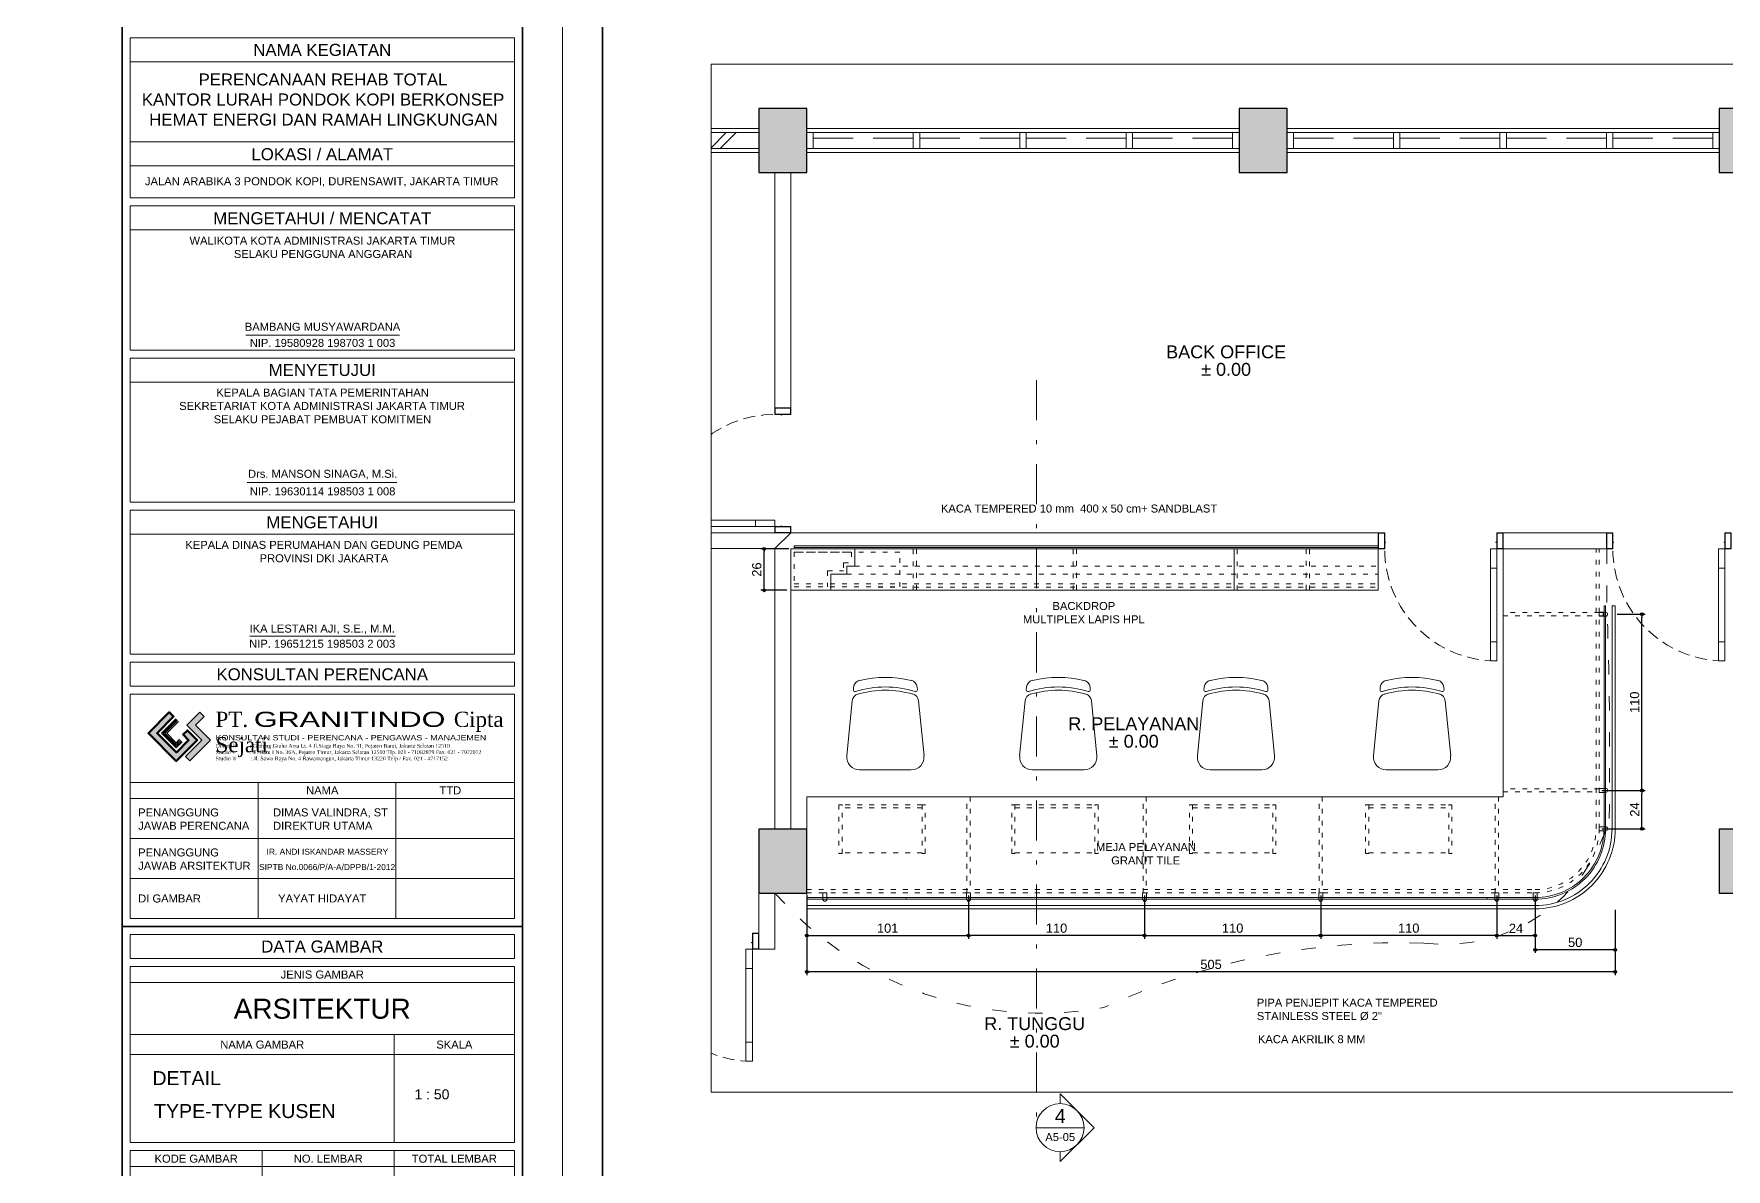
# Model space of a CAD drawing. Header units: millimetres. Extents: x -11 to 1625, y -267 to 180.
# Drawn here: x 1066.01 to 1108.29, y -98.86 to -70.5 of the extents above; entities that cross this region are included whole.
import ezdxf
from ezdxf.enums import TextEntityAlignment as Align
from ezdxf.xclip import XClip

# ---------------------------------------------------------------- set-up
doc = ezdxf.new("R2010")
doc.units = ezdxf.units.MM
doc.header["$XCLIPFRAME"] = 0
for name, pattern in [('ACAD_ISO03W100', [30, 12, -18]), ('DASHDOT', [1, 0.5, -0.25, 0, -0.25]), ('HIDDEN', [0.375, 0.25, -0.125])]:
    doc.linetypes.add(name, pattern=pattern)
for name, color, linetype, lineweight in [('ars', 11, 'Continuous', 5), ('dinding', 5, 'Continuous', 15), ('FURNITURE', 163, 'Continuous', 5), ('GRS KOP', 1, 'Continuous', 35), ('KOLOM', 1, 'Continuous', 30), ('kop', 7, 'Continuous', 20), ('kus', 63, 'Continuous', 15), ('lan', 7, 'Continuous', 15), ('logo', 7, 'Continuous', 50), ('not', 7, 'Continuous', 20), ('PARTISI', 190, 'Continuous', 9), ('sol kol', 8, 'Continuous', 0), ('STANDART', 3, 'Continuous', 20), ('u', 6, 'Continuous', 20)]:
    doc.layers.add(name, color=color, linetype=linetype, lineweight=lineweight)
doc.styles.add('aku', font='arial.ttf')
doc.styles.add('BARU', font='complex.shx')
doc.styles.add('S', font='SIMPLEX', dxfattribs={"width": 1.1})
doc.styles.get("Standard").update_dxf_attribs({"font": 'ARIALUNI.TTF'})
doc.dimstyles.new('ISO-25', dxfattribs={"dimtxt": 0.23, "dimasz": 0.07, "dimexe": 0.08, "dimexo": 0.05, "dimgap": 0.065, "dimtad": 1, "dimlfac": 100, "dimzin": 12, "dimdsep": 46, "dimtxsty": 'Standard', "dimblk": 'ORIGIN', "dimcen": 2.5, "dimdle": 1, "dimclrt": 256, "dimazin": 2, "dimtfac": 1, "dimtmove": 0, "dimatfit": 3, "dimldrblk": 'ORIGIN', "dimfxl": 0, "dimarcsym": 0})

# ---------------------------------------------------------------- blocks, each defined once
blk = doc.blocks.new('logo granitindo baru')
at = {"layer": 'logo'}
for points in [[(1.03, 1.463), (0.916, 1.574), (0.366, 1.024), (1.1, 0.289), (1.652, 0.843), (1.392, 1.098), (1.281, 0.987), (1.423, 0.84), (1.102, 0.519), (0.594, 1.025)], [(1.721, 1.576), (1.381, 1.236), (1.771, 0.842), (1.341, 0.407), (1.454, 0.294), (2.001, 0.844), (1.609, 1.237), (1.835, 1.464)]]:
    blk.add_hatch(color=8, dxfattribs=at).paths.add_polyline_path(points)
blk.add_lwpolyline([(1.03, 1.463), (0.916, 1.574), (0.366, 1.024), (1.1, 0.289), (1.652, 0.843), (1.392, 1.098), (1.281, 0.987), (1.423, 0.84), (1.102, 0.519), (0.594, 1.025), (1.03, 1.463), (0.916, 1.574)], dxfattribs=at)
at = {"layer": 'logo', "lineweight": 13}
for points in [[(1.089, 1.403), (0.713, 1.026), (1.101, 0.638), (1.258, 0.794)], [(1.112, 1.38), (0.759, 1.026), (1.101, 0.683), (1.235, 0.817)], [(1.134, 1.357), (0.803, 1.026), (1.101, 0.728), (1.213, 0.839)], [(1.157, 1.334), (0.85, 1.026), (1.101, 0.775), (1.189, 0.863)]]:
    blk.add_lwpolyline(points, dxfattribs=at)
at = {"layer": 'logo', "lineweight": 0}
blk.add_lwpolyline([(1.721, 1.576), (1.381, 1.236), (1.771, 0.842), (1.341, 0.407), (1.454, 0.294), (2.001, 0.844), (1.609, 1.237), (1.835, 1.464), (1.721, 1.576)], dxfattribs=at)
at = {"layer": 'logo', "insert": (2.134, 1.589), "char_height": 0.4, "width": 7.66452, "attachment_point": 1}
blk.add_mtext('{\\fTimes New Roman|b0|i0|c0|p18;PT. \\fCityBlueprint|b0|i0|c2|p2;\\W1.5;GRANITINDO \\fTimes New Roman|b0|i0|c0|p18;\\W1;Cipta Sejati}', dxfattribs=at)
at = {"layer": 'logo', "insert": (2.134, 0.975), "char_height": 0.1, "attachment_point": 1}
blk.add_mtext_dynamic_manual_height_columns('{\\f@Arial Unicode MS|b0|i0|c0|p34;\\H1.4x;\\W1.2;KONSULTAN STUDI - PERENCANA - PENGAWAS - MANAJEMEN\\fTimes New Roman|b0|i0|c0|p18;\\P\\pt0.9;\\H0.71429x;\\W1;Domisili ^I: Gedung Graha Arsa Lt. 4 Jl.Siaga Raya No. 31, Pejaten Barat, Jakarta Selatan 12510\\PStudio I ^I: Jl. Batu I No. 36A, Pejaten Timur, Jakarta Selatan 12510 Tlp. 021 - 71082879 Fax. 021 - 7972072\\PStudio II          : Jl. Sawo Raya No. 4 Rawamangun, Jakarta Timur 13220 Telp / Fax. 021 - 4717152}', width=9.56937, gutter_width=0, heights=[1.67], dxfattribs=at)
blk = doc.blocks.new('kop')
at = {"layer": 'GRS KOP'}
for p, q in [((73, 1), (73, 54)), ((83, 1), (83, 54)), ((73, 9.2), (83, 9.2))]:
    blk.add_line(p, q, dxfattribs=at)
blk.add_lwpolyline([(1, 54), (83, 54), (83, 1), (1, 1)], close=True, dxfattribs=at)
at = {"layer": 'kop', "color": 7}
for p, q in [((0, 55), (0, 0)), ((84, 55), (84, 0)), ((84, 55), (84, 0))]:
    blk.add_line(p, q, dxfattribs=at)
at = {"layer": 'kop'}
for p, q in [((73.2, 27.4), (73.2, 31.4)), ((82.8, 31.4), (73.2, 31.4)), ((82.8, 27.4), (82.8, 31.4)), ((82.8, 30.8), (73.2, 30.8)), ((82.8, 28.8), (73.2, 28.8)), ((82.8, 28.2), (73.2, 28.2)), ((82.8, 27.4), (73.2, 27.4)), ((73.2, 23.6), (73.2, 27.2)), ((82.8, 27.2), (73.2, 27.2)), ((82.8, 23.6), (82.8, 27.2)), ((82.8, 26.6), (73.2, 26.6)), ((76.089, 23.976), (79.928, 23.976)), ((82.8, 23.6), (73.2, 23.6)), ((73.2, 19.8), (73.2, 23.4)), ((82.8, 23.4), (73.2, 23.4)), ((82.8, 19.8), (82.8, 23.4)), ((82.8, 22.8), (73.2, 22.8)), ((76.127, 20.296), (79.863, 20.296)), ((82.8, 19.8), (73.2, 19.8)), ((73.2, 16), (73.2, 19.6)), ((82.8, 19.6), (73.2, 19.6)), ((82.8, 16), (82.8, 19.6)), ((82.8, 19), (73.2, 19)), ((82.8, 16), (73.2, 16)), ((73.2, 9.4), (73.2, 15)), ((82.8, 15), (73.2, 15)), ((82.8, 9.4), (82.8, 15)), ((82.8, 12.8), (73.2, 12.8)), ((76.4, 9.4), (76.4, 12.8)), ((79.842, 9.4), (79.842, 12.8)), ((82.8, 12.4), (73.2, 12.4)), ((73.2, 12.4), (73.2, 11.4)), ((82.8, 11.4), (73.2, 11.4)), ((82.8, 10.4), (73.2, 10.4)), ((82.8, 9.4), (73.2, 9.4)), ((73.2, 7.8), (82.8, 7.8)), ((73.2, 6.5), (82.8, 6.5)), ((79.8, 3.8), (79.8, 6.5)), ((73.2, 6), (82.8, 6)), ((76.5, 2.2), (76.5, 3.6)), ((79.8, 1.2), (79.8, 3.6)), ((73.2, 3.2), (82.8, 3.2))]:
    blk.add_line(p, q, dxfattribs=at)
blk.add_lwpolyline([(76.189, 16.449), (79.826, 16.449)], dxfattribs=at)
for points in [[(73.2, 15.2), (82.8, 15.2), (82.8, 15.8), (73.2, 15.8)], [(73.2, 8.4), (82.8, 8.4), (82.8, 9), (73.2, 9)], [(73.2, 3.8), (82.8, 3.8), (82.8, 8.2), (73.2, 8.2)], [(73.2, 1.2), (82.8, 1.2), (82.8, 3.6), (73.2, 3.6)]]:
    blk.add_lwpolyline(points, close=True, dxfattribs=at)
at = {"xscale": 0.9500000000000455, "yscale": 0.9500000000000455, "zscale": 0.9500000000000455}
blk.add_blockref('logo granitindo baru', (73.307, 13.056), dxfattribs=at)
at = {"layer": 'kop'}
for s, height, p in [('NAMA KEGIATAN', 0.3, (78, 31.1)), ('LOKASI / ALAMAT', 0.3, (78, 28.5)), ('JALAN ARABIKA 3 PONDOK KOPI, DURENSAWIT, JAKARTA TIMUR', 0.2, (77.986, 27.8)), ('MENGETAHUI / MENCATAT', 0.3, (78, 26.9)), ('BAMBANG MUSYAWARDANA', 0.19926, (78.007, 24.183)), ('NIP. 19580928 198703 1 003', 0.19926, (78.007, 23.78)), ('MENYETUJUI', 0.3, (78, 23.1)), ('Drs. MANSON SINAGA, M.Si.', 0.19926, (78.009, 20.496)), ('NIP. 19630114 198503 1 008', 0.19926, (78.009, 20.071)), ('MENGETAHUI', 0.3, (78, 19.3)), ('IKA LESTARI AJI, S.E., M.M.', 0.2, (77.999, 16.625)), ('NIP. 19651215 198503 2 003', 0.2, (77.999, 16.264)), ('KONSULTAN PERENCANA', 0.3, (78, 15.5)), ('NAMA', 0.2, (78, 12.6)), ('TTD', 0.2, (81.2, 12.6)), ('DATA GAMBAR', 0.3, (78, 8.7)), ('JENIS GAMBAR', 0.2, (78, 8)), ('ARSITEKTUR', 0.5, (78, 7.146)), ('NAMA GAMBAR', 0.2, (76.5, 6.25)), ('SKALA', 0.2, (81.3, 6.25)), ('KODE GAMBAR', 0.2, (74.85, 3.4)), ('NO. LEMBAR', 0.2, (78.15, 3.4)), ('TOTAL LEMBAR', 0.2, (81.3, 3.4))]:
    blk.add_text(s, height=height, dxfattribs=at).set_placement(p, align=Align.MIDDLE)
blk.add_text('SIPTB No.0066/P/A-A/DPPB/1-2012', height=0.15, dxfattribs=at).set_placement((78.122, 10.609), align=Align.CENTER)
at = {"layer": 'kop', "insert": (73.464, 30.51), "char_height": 0.3, "attachment_point": 1}
blk.add_mtext_dynamic_manual_height_columns('\\pi1.446;PERENCANAAN REHAB TOTAL \\P\\pi0.026798;KANTOR LURAH PONDOK KOPI BERKONSEP \\P\\pi0.21087;HEMAT ENERGI DAN RAMAH LINGKUNGAN', width=9.06362, gutter_width=1.5, heights=[0], dxfattribs=at)
at = {"layer": 'kop', "char_height": 0.2, "attachment_point": 1, "style": 'BARU'}
for s, width, insert in [('\\pi0.65609;{\\fArial|b0|i0|c0|p34;WALIKOTA KOTA ADMINISTRASI JAKARTA TIMUR\\P\\pi1.7645;SELAKU PENGGUNA ANGGARAN}', 7.94943, (74.027, 26.434)), ('\\pi1.5072;{\\fArial|b0|i0|c0|p34;KEPALA BAGIAN TATA PEMERINTAHAN\\P\\pi0.57794;SEKRETARIAT KOTA ADMINISTRASI JAKARTA TIMUR\\P\\pi1.4412;SELAKU PEJABAT PEMBUAT KOMITMEN}', 8.28085, (73.847, 22.638)), ('\\pi1.1521;{\\fArial|b0|i0|c0|p34;KEPALA DINAS PERUMAHAN DAN GEDUNG PEMDA\\P\\pi3.0079;PROVINSI DKI JAKARTA}', 9.20836, (73.427, 18.833))]:
    blk.add_mtext_dynamic_manual_height_columns(s, width=width, gutter_width=1.5, heights=[0], dxfattribs=dict(at, insert=insert))
at = {"layer": 'kop', "attachment_point": 1}
for s, insert, char_height, width in [('PENANGGUNG\\PJAWAB PERENCANA', (73.4, 12.15), 0.2, 8.33062), ('DIMAS VALINDRA, ST\\PDIREKTUR UTAMA', (76.77, 12.15), 0.2, 8.16499), ('PENANGGUNG\\PJAWAB ARSITEKTUR', (73.4, 11.15), 0.2, 8.79211), ('IR. ANDI ISKANDAR MASSERY', (76.609, 11.143), 0.15, 4.04264), ('DI GAMBAR', (73.4, 10), 0.2, 7.59768)]:
    blk.add_mtext(s, dxfattribs=dict(at, insert=insert, char_height=char_height, width=width))
at = {"layer": 'kop', "style": 'BARU', "flags": 4}
for p, height in [((73.8, 5.4), 0.35), ((80.303, 5.382), 0.25), ((73.8, 4.9), 0.35), ((80.303, 4.882), 0.25), ((73.8, 4.4), 0.35), ((80.303, 4.382), 0.25)]:
    blk.add_attdef('-', p, '', height=height, dxfattribs=at)
at = {"layer": 'kop', "flags": 4}
for tag, p in [('AR-00', (78.057, 2.648)), ('00', (81.238, 2.647))]:
    blk.add_attdef(tag, text='', height=0.35, dxfattribs=at).set_placement(p, align=Align.MIDDLE)
blk = doc.blocks.new('Npkn')
for p, q in [((0, 0.849), (0.849, 0)), ((0, 0.849), (0, 0.6)), ((0.6, 0), (-0.6, 0)), ((0, -0.849), (0.849, 0)), ((0, -0.6), (0, -0.849))]:
    blk.add_line(p, q)
blk.add_circle((0, 0), 0.6)
at = {"color": 5, "style": 'S', "width": 0.75, "flags": 4}
blk.add_attdef('NO', text='', height=0.3, dxfattribs=at).set_placement((0.005, 0.113), align=Align.CENTER)
at = {"style": 'S', "width": 0.75, "flags": 4}
blk.add_attdef('NOLBR', text='', height=0.2, dxfattribs=at).set_placement((0.005, -0.334), align=Align.CENTER)
blk = doc.blocks.new('K1')
at = {"layer": 'KOLOM'}
blk.add_lwpolyline([(0.2, 0.15), (-0.2, 0.15), (-0.2, -0.15), (0.2, -0.15), (0.2, 0.15)], dxfattribs=at)
blk = doc.blocks.new('P 70')
at = {"linetype": 'HIDDEN', "ltscale": 0.3}
blk.add_lwpolyline([(-0.74, 0.1, -0.414214), (-0.04, 0.8, -1.303225)], format="xyb", dxfattribs=at)
for points in [[(-0.04, 0.8), (-0.08, 0.8), (-0.08, 0.68), (-0.04, 0.68)], [(-0.04, 0.68), (-0.08, 0.68), (-0.08, 0.22), (-0.04, 0.22)], [(-0.04, 0.1), (-0.08, 0.1), (-0.08, 0.22), (-0.04, 0.22)], [(-0.735, 0.06), (-0.74, 0.06), (-0.74, 0.061), (-0.74, 0.1), (-0.78, 0.1), (-0.78, 0), (-0.74, 0), (-0.74, 0.056), (-0.735, 0.058)], [(-0.742, 0.002), (-0.778, 0.002), (-0.778, 0.098), (-0.742, 0.098)], [(-0.045, 0.06), (-0.04, 0.06), (-0.04, 0.061), (-0.04, 0.1), (0, 0.1), (0, 0), (-0.04, 0), (-0.04, 0.056), (-0.045, 0.058)], [(-0.038, 0.002), (-0.002, 0.002), (-0.002, 0.098), (-0.038, 0.098)]]:
    blk.add_lwpolyline(points, close=True)
blk = doc.blocks.new('D1')
at = {"layer": 'ars'}
h = blk.add_hatch(dxfattribs=at)
h.set_pattern_fill('TEMBOK', color=256, scale=0.25)
h.set_pattern_definition([(45, (1.63, 5e-13), (-0.1767767, 0.1767767), []), (45, (1.6925, 5e-13), (-0.1767767, 0.1767767), [])])
h.paths.add_polyline_path([(-9.23, 14.3), (-8.15, 14.3), (-8.15, 14.2), (-9.23, 14.2)])
at = {"layer": 'sol kol'}
for points in [[(-8.15, 14.45), (-8.15, 14.05), (-7.85, 14.05), (-7.85, 14.45)], [(-5.15, 14.45), (-5.15, 14.05), (-4.85, 14.05), (-4.85, 14.45)], [(-2.15, 14.45), (-2.15, 14.05), (-1.85, 14.05), (-1.85, 14.45)], [(-8.15, 9.95), (-8.15, 9.55), (-7.85, 9.55), (-7.85, 9.95)], [(-2.15, 9.95), (-2.15, 9.55), (-1.85, 9.55), (-1.85, 9.95)]]:
    blk.add_hatch(color=256, dxfattribs=at).paths.add_polyline_path(points)
at = {"layer": 'ars'}
blk.add_lwpolyline([(-8.15, 14.3), (-9.23, 14.3), (-9.23, 14.2), (-8.15, 14.2)], close=True, dxfattribs=at)
at = {"layer": 'Defpoints'}
blk.add_lwpolyline([(-8.05, 11.702), (-7.95, 11.8)], dxfattribs=at)
at = {"layer": 'dinding'}
blk.add_lwpolyline([(-8.15, 14.325), (-9.23, 14.325), (-9.23, 14.175), (-8.15, 14.175)], close=True, dxfattribs=at)
at = {"layer": 'kus'}
for p, q in [((-7.185, 14.3), (-7.81, 14.3)), ((-6.52, 14.3), (-7.145, 14.3)), ((-5.855, 14.3), (-6.48, 14.3)), ((-5.19, 14.3), (-5.815, 14.3)), ((-4.185, 14.3), (-4.81, 14.3)), ((-3.52, 14.3), (-4.145, 14.3)), ((-2.855, 14.3), (-3.48, 14.3)), ((-2.19, 14.3), (-2.815, 14.3)), ((-7.81, 14.2), (-7.185, 14.2)), ((-7.145, 14.2), (-6.52, 14.2)), ((-6.48, 14.2), (-5.855, 14.2)), ((-5.815, 14.2), (-5.19, 14.2)), ((-4.81, 14.2), (-4.185, 14.2)), ((-4.145, 14.2), (-3.52, 14.2)), ((-3.48, 14.2), (-2.855, 14.2)), ((-2.815, 14.2), (-2.19, 14.2))]:
    blk.add_line(p, q, dxfattribs=at)
at = {"layer": 'kus', "linetype": 'HIDDEN'}
for p, q in [((-7.81, 14.265), (-7.185, 14.265)), ((-7.145, 14.265), (-6.52, 14.265)), ((-6.48, 14.265), (-5.855, 14.265)), ((-5.815, 14.265), (-5.19, 14.265)), ((-4.81, 14.265), (-4.185, 14.265)), ((-4.145, 14.265), (-3.52, 14.265)), ((-3.48, 14.265), (-2.855, 14.265)), ((-2.815, 14.265), (-2.19, 14.265))]:
    blk.add_line(p, q, dxfattribs=at)
at = {"layer": 'kus'}
for points in [[(-7.81, 14.3), (-7.85, 14.3), (-7.85, 14.2), (-7.81, 14.2)], [(-7.145, 14.3), (-7.185, 14.3), (-7.185, 14.2), (-7.145, 14.2)], [(-6.48, 14.3), (-6.52, 14.3), (-6.52, 14.2), (-6.48, 14.2)], [(-5.815, 14.3), (-5.855, 14.3), (-5.855, 14.2), (-5.815, 14.2)], [(-5.15, 14.3), (-5.19, 14.3), (-5.19, 14.2), (-5.15, 14.2)], [(-4.81, 14.3), (-4.85, 14.3), (-4.85, 14.2), (-4.81, 14.2)], [(-4.145, 14.3), (-4.185, 14.3), (-4.185, 14.2), (-4.145, 14.2)], [(-3.48, 14.3), (-3.52, 14.3), (-3.52, 14.2), (-3.48, 14.2)], [(-2.815, 14.3), (-2.855, 14.3), (-2.855, 14.2), (-2.815, 14.2)], [(-2.15, 14.3), (-2.19, 14.3), (-2.19, 14.2), (-2.15, 14.2)]]:
    blk.add_lwpolyline(points, close=True, dxfattribs=at)
at = {"layer": 'lan'}
for points in [[(-7.85, 14.175), (-5.15, 14.175), (-5.15, 14.325), (-7.85, 14.325)], [(-4.85, 14.175), (-2.15, 14.175), (-2.15, 14.325), (-4.85, 14.325)]]:
    blk.add_lwpolyline(points, close=True, dxfattribs=at)
at = {"layer": 'PARTISI'}
for points in [[(-8.05, 12.58), (-8.05, 14.05), (-7.95, 14.05), (-7.95, 12.58)], [(-8.15, 9.55), (-8.15, 9.2), (-8.05, 9.2), (-8.05, 9.55), (-8.15, 9.55)]]:
    blk.add_lwpolyline(points, dxfattribs=at)
for points in [[(-8.05, 9.95), (-8.05, 11.702), (-10.925, 11.702), (-10.925, 11.8), (-7.95, 11.8), (-4.28, 11.8), (-4.28, 11.7), (-7.95, 11.7), (-7.95, 9.95)], [(-3.5, 11.8), (-2.855, 11.8), (-2.855, 11.7), (-3.5, 11.7)]]:
    blk.add_lwpolyline(points, close=True, dxfattribs=at)
at = {"layer": 'KOLOM', "rotation": 90}
for p in [(-8, 14.25), (-5, 14.25), (-2, 14.25), (-8, 9.75), (-2, 9.75)]:
    blk.add_blockref('K1', p, dxfattribs=at)
at = {"layer": 'kus', "xscale": -1}
for p, rotation in [((-7.95, 11.8), 90), ((-3.5, 11.8), 180), ((-2.075, 11.8), 180), ((-8.15, 9.3), 180)]:
    blk.add_blockref('P 70', p, dxfattribs=dict(at, rotation=rotation))
blk = doc.blocks.new('_Origin')
at = {"color": 0, "linetype": 'ByBlock', "lineweight": -2}
blk.add_line((0, 0), (-1, 0), dxfattribs=at)
blk.add_circle((0, 0), 0.5, dxfattribs=at)
blk = doc.blocks.new('*D299')
at = {"layer": 'Defpoints', "color": 0, "ltscale": 0.15}
for p in [(1102.562, -91.959), (1103.522, -91.959), (1103.522, -93.026)]:
    blk.add_point(p, dxfattribs=at)
at = {"layer": 'u', "color": 0, "lineweight": -2, "ltscale": 0.15}
for p, q in [((1102.562, -92.026), (1102.562, -93.106)), ((1103.522, -92.026), (1103.522, -93.106)), ((1102.632, -93.026), (1103.452, -93.026))]:
    blk.add_line(p, q, dxfattribs=at)
at = {"layer": 'u', "color": 0, "lineweight": -2, "ltscale": 0.15, "xscale": 0.07, "yscale": 0.07, "zscale": 0.07, "rotation": 180}
blk.add_blockref('_Origin', (1102.562, -93.026), dxfattribs=at)
at = {"layer": 'u', "color": 0, "lineweight": -2, "ltscale": 0.15, "xscale": 0.07, "yscale": 0.07, "zscale": 0.07}
blk.add_blockref('_Origin', (1103.522, -93.026), dxfattribs=at)
at = {"layer": 'u', "ltscale": 0.15, "insert": (1103.042, -92.845), "char_height": 0.23, "attachment_point": 5}
blk.add_mtext('24', dxfattribs=at)
blk = doc.blocks.new('*D300')
at = {"layer": 'Defpoints', "color": 0, "ltscale": 0.15}
for p in [(1105.122, -89.399), (1106.189, -89.399), (1105.122, -90.359)]:
    blk.add_point(p, dxfattribs=at)
at = {"layer": 'u', "color": 0, "lineweight": -2, "ltscale": 0.15}
for p, q in [((1105.189, -89.399), (1106.269, -89.399)), ((1106.189, -90.289), (1106.189, -89.469)), ((1105.189, -90.359), (1106.269, -90.359))]:
    blk.add_line(p, q, dxfattribs=at)
at = {"layer": 'u', "color": 0, "lineweight": -2, "ltscale": 0.15, "xscale": 0.07, "yscale": 0.07, "zscale": 0.07}
for p, rotation in [((1106.189, -89.399), 90), ((1106.189, -90.359), 270)]:
    blk.add_blockref('_Origin', p, dxfattribs=dict(at, rotation=rotation))
at = {"layer": 'u', "ltscale": 0.15, "insert": (1106.009, -89.879), "char_height": 0.23, "attachment_point": 5, "rotation": 90}
blk.add_mtext('24', dxfattribs=at)
blk = doc.blocks.new('*D240')
at = {"layer": 'Defpoints', "color": 0, "ltscale": 0.15}
for p in [(1105.522, -84.999), (1106.189, -84.999), (1105.122, -89.399)]:
    blk.add_point(p, dxfattribs=at)
at = {"layer": 'u', "color": 0, "lineweight": -2, "ltscale": 0.15}
for p, q in [((1105.572, -84.999), (1106.269, -84.999)), ((1106.189, -89.329), (1106.189, -85.069)), ((1105.189, -89.399), (1106.269, -89.399))]:
    blk.add_line(p, q, dxfattribs=at)
at = {"layer": 'u', "color": 0, "lineweight": -2, "ltscale": 0.15, "xscale": 0.07, "yscale": 0.07, "zscale": 0.07}
for p, rotation in [((1106.189, -84.999), 90), ((1106.189, -89.399), 270)]:
    blk.add_blockref('_Origin', p, dxfattribs=dict(at, rotation=rotation))
at = {"layer": 'u', "ltscale": 0.15, "insert": (1106.007, -87.199), "char_height": 0.23, "attachment_point": 5, "rotation": 90}
blk.add_mtext('110', dxfattribs=at)
blk = doc.blocks.new('*D241')
at = {"layer": 'Defpoints', "color": 0, "ltscale": 0.15}
for p in [(1084.255, -83.363), (1084.922, -83.363), (1084.872, -84.402)]:
    blk.add_point(p, dxfattribs=at)
at = {"layer": 'u', "color": 0, "lineweight": -2, "ltscale": 0.15}
for p, q in [((1084.872, -83.363), (1084.175, -83.363)), ((1084.255, -84.332), (1084.255, -83.433)), ((1084.822, -84.402), (1084.175, -84.402))]:
    blk.add_line(p, q, dxfattribs=at)
at = {"layer": 'u', "color": 0, "lineweight": -2, "ltscale": 0.15, "xscale": 0.07, "yscale": 0.07, "zscale": 0.07}
for p, rotation in [((1084.255, -83.363), 90), ((1084.255, -84.402), 270)]:
    blk.add_blockref('_Origin', p, dxfattribs=dict(at, rotation=rotation))
at = {"layer": 'u', "ltscale": 0.15, "insert": (1084.073, -83.883), "char_height": 0.23, "attachment_point": 5, "rotation": 90}
blk.add_mtext('26', dxfattribs=at)
blk = doc.blocks.new('*D242')
at = {"layer": 'Defpoints', "color": 0, "ltscale": 0.15}
for p in [(1098.162, -91.959), (1102.562, -91.959), (1098.162, -93.026)]:
    blk.add_point(p, dxfattribs=at)
at = {"layer": 'u', "color": 0, "lineweight": -2, "ltscale": 0.15}
for p, q in [((1098.162, -92.026), (1098.162, -93.106)), ((1102.562, -92.026), (1102.562, -93.106)), ((1102.492, -93.026), (1098.232, -93.026))]:
    blk.add_line(p, q, dxfattribs=at)
at = {"layer": 'u', "color": 0, "lineweight": -2, "ltscale": 0.15, "xscale": 0.07, "yscale": 0.07, "zscale": 0.07, "rotation": 180}
blk.add_blockref('_Origin', (1098.162, -93.026), dxfattribs=at)
at = {"layer": 'u', "color": 0, "lineweight": -2, "ltscale": 0.15, "xscale": 0.07, "yscale": 0.07, "zscale": 0.07}
blk.add_blockref('_Origin', (1102.562, -93.026), dxfattribs=at)
at = {"layer": 'u', "ltscale": 0.15, "insert": (1100.362, -92.843), "char_height": 0.23, "attachment_point": 5}
blk.add_mtext('110', dxfattribs=at)
blk = doc.blocks.new('*D243')
at = {"layer": 'Defpoints', "color": 0, "ltscale": 0.15}
for p in [(1093.762, -91.959), (1098.162, -91.959), (1098.162, -93.026)]:
    blk.add_point(p, dxfattribs=at)
at = {"layer": 'u', "color": 0, "lineweight": -2, "ltscale": 0.15}
for p, q in [((1093.762, -92.026), (1093.762, -93.106)), ((1098.162, -92.026), (1098.162, -93.106)), ((1093.832, -93.026), (1098.092, -93.026))]:
    blk.add_line(p, q, dxfattribs=at)
at = {"layer": 'u', "color": 0, "lineweight": -2, "ltscale": 0.15, "xscale": 0.07, "yscale": 0.07, "zscale": 0.07, "rotation": 180}
blk.add_blockref('_Origin', (1093.762, -93.026), dxfattribs=at)
at = {"layer": 'u', "color": 0, "lineweight": -2, "ltscale": 0.15, "xscale": 0.07, "yscale": 0.07, "zscale": 0.07}
blk.add_blockref('_Origin', (1098.162, -93.026), dxfattribs=at)
at = {"layer": 'u', "ltscale": 0.15, "insert": (1095.962, -92.843), "char_height": 0.23, "attachment_point": 5}
blk.add_mtext('110', dxfattribs=at)
blk = doc.blocks.new('*D244')
at = {"layer": 'Defpoints', "color": 0, "ltscale": 0.15}
for p in [(1085.322, -91.967), (1089.362, -91.959), (1089.362, -93.026)]:
    blk.add_point(p, dxfattribs=at)
at = {"layer": 'u', "color": 0, "lineweight": -2, "ltscale": 0.15}
for p, q in [((1085.322, -92.026), (1085.322, -93.106)), ((1089.362, -92.026), (1089.362, -93.106)), ((1085.392, -93.026), (1089.292, -93.026))]:
    blk.add_line(p, q, dxfattribs=at)
at = {"layer": 'u', "color": 0, "lineweight": -2, "ltscale": 0.15, "xscale": 0.07, "yscale": 0.07, "zscale": 0.07, "rotation": 180}
blk.add_blockref('_Origin', (1085.322, -93.026), dxfattribs=at)
at = {"layer": 'u', "color": 0, "lineweight": -2, "ltscale": 0.15, "xscale": 0.07, "yscale": 0.07, "zscale": 0.07}
blk.add_blockref('_Origin', (1089.362, -93.026), dxfattribs=at)
at = {"layer": 'u', "ltscale": 0.15, "insert": (1087.342, -92.843), "char_height": 0.23, "attachment_point": 5}
blk.add_mtext('101', dxfattribs=at)
blk = doc.blocks.new('*D245')
at = {"layer": 'Defpoints', "color": 0, "ltscale": 0.15}
for p in [(1089.362, -91.959), (1093.762, -91.959), (1089.362, -93.026)]:
    blk.add_point(p, dxfattribs=at)
at = {"layer": 'u', "color": 0, "lineweight": -2, "ltscale": 0.15}
for p, q in [((1089.362, -92.026), (1089.362, -93.106)), ((1093.762, -92.026), (1093.762, -93.106)), ((1093.692, -93.026), (1089.432, -93.026))]:
    blk.add_line(p, q, dxfattribs=at)
at = {"layer": 'u', "color": 0, "lineweight": -2, "ltscale": 0.15, "xscale": 0.07, "yscale": 0.07, "zscale": 0.07, "rotation": 180}
blk.add_blockref('_Origin', (1089.362, -93.026), dxfattribs=at)
at = {"layer": 'u', "color": 0, "lineweight": -2, "ltscale": 0.15, "xscale": 0.07, "yscale": 0.07, "zscale": 0.07}
blk.add_blockref('_Origin', (1093.762, -93.026), dxfattribs=at)
at = {"layer": 'u', "ltscale": 0.15, "insert": (1091.562, -92.843), "char_height": 0.23, "attachment_point": 5}
blk.add_mtext('110', dxfattribs=at)
blk = doc.blocks.new('KURSI')
for p, q in [((-0.828, 1.724), (-0.965, 0.352)), ((-0.794, 2.063), (-0.8, 2.003)), ((0.794, 2.063), (0.8, 2.003)), ((0.828, 1.724), (0.965, 0.352)), ((0.646, 0), (-0.646, 0))]:
    blk.add_line(p, q)
for centre, radius, start, end in [((-0.595, 2.043), 0.2, 103.1237, 174.2894), ((0, -0.508), 2.819, 76.8763, 103.1237), ((0.595, 2.043), 0.2, 5.7106, 76.8763), ((-0.629, 1.704), 0.2, 105.8671, 174.2894), ((-0.76, 1.999), 0.04, 174.2894, 286.866), ((0, -0.508), 2.579, 73.134, 106.866), ((0, -0.508), 2.499, 74.1329, 105.8671), ((0.629, 1.704), 0.2, 5.7106, 74.1329), ((0.76, 1.999), 0.04, 253.134, 5.7106), ((-0.646, 0.32), 0.32, 174.2894, 270), ((0.646, 0.32), 0.32, 270, 5.7106)]:
    blk.add_arc(centre, radius, start, end)
blk = doc.blocks.new('*D260')
at = {"layer": 'Defpoints', "color": 0, "ltscale": 0.15}
for p in [(1105.522, -90.359), (1103.522, -91.959), (1103.522, -93.381)]:
    blk.add_point(p, dxfattribs=at)
at = {"layer": 'u', "color": 0, "lineweight": -2, "ltscale": 0.15}
for p, q in [((1103.522, -92.381), (1103.522, -93.461)), ((1105.522, -92.381), (1105.522, -93.461)), ((1105.452, -93.381), (1103.592, -93.381))]:
    blk.add_line(p, q, dxfattribs=at)
at = {"layer": 'u', "color": 0, "lineweight": -2, "ltscale": 0.15, "xscale": 0.07, "yscale": 0.07, "zscale": 0.07, "rotation": 180}
blk.add_blockref('_Origin', (1103.522, -93.381), dxfattribs=at)
at = {"layer": 'u', "color": 0, "lineweight": -2, "ltscale": 0.15, "xscale": 0.07, "yscale": 0.07, "zscale": 0.07}
blk.add_blockref('_Origin', (1105.522, -93.381), dxfattribs=at)
at = {"layer": 'u', "ltscale": 0.15, "insert": (1104.522, -93.199), "char_height": 0.23, "attachment_point": 5}
blk.add_mtext('50', dxfattribs=at)
blk = doc.blocks.new('*D261')
at = {"layer": 'Defpoints', "color": 0, "ltscale": 0.15}
for p in [(1085.322, -92.566), (1105.522, -92.381), (1085.322, -93.932)]:
    blk.add_point(p, dxfattribs=at)
at = {"layer": 'u', "color": 0, "lineweight": -2, "ltscale": 0.15}
for p, q in [((1085.322, -92.932), (1085.322, -94.012)), ((1105.522, -92.932), (1105.522, -94.012)), ((1105.452, -93.932), (1085.392, -93.932))]:
    blk.add_line(p, q, dxfattribs=at)
at = {"layer": 'u', "color": 0, "lineweight": -2, "ltscale": 0.15, "xscale": 0.07, "yscale": 0.07, "zscale": 0.07, "rotation": 180}
blk.add_blockref('_Origin', (1085.322, -93.932), dxfattribs=at)
at = {"layer": 'u', "color": 0, "lineweight": -2, "ltscale": 0.15, "xscale": 0.07, "yscale": 0.07, "zscale": 0.07}
blk.add_blockref('_Origin', (1105.522, -93.932), dxfattribs=at)
at = {"layer": 'u', "ltscale": 0.15, "insert": (1095.422, -93.749), "char_height": 0.23, "attachment_point": 5}
blk.add_mtext('505', dxfattribs=at)

msp = doc.modelspace()

# ---------------------------------------------------------------- linework, layer by layer
at = {"layer": 'ars', "linetype": 'ACAD_ISO03W100', "ltscale": 0.01}
for p, q in [((1085.0020573, -83.4465745), (1086.4420573, -83.4465745)), ((1086.2420573, -83.7185914), (1086.2420573, -83.9185914)), ((1086.2420573, -83.7185914), (1086.4420573, -83.7185914)), ((1086.4420573, -83.4465745), (1086.4420573, -83.7185914)), ((1096.0780573, -84.3985914), (1096.0780573, -83.3665745)), ((1085.8420573, -83.9185914), (1085.8420573, -84.3185914)), ((1085.8420573, -83.9185914), (1086.2420573, -83.9185914)), ((1086.3220573, -83.9985914), (1099.6020573, -83.9999964)), ((1086.5220573, -83.7985914), (1099.6020573, -83.7999978)), ((1085.0020573, -84.2385914), (1099.6020573, -84.2399883)), ((1085.0020573, -84.3185914), (1099.6020573, -84.3199883)), ((1088.2021919, -89.7585745), (1086.1221919, -89.7585745)), ((1088.2021919, -89.8385745), (1086.2021919, -89.8385745)), ((1090.5221919, -89.7585745), (1092.6021919, -89.7585745)), ((1090.5221919, -89.8385745), (1092.5221919, -89.8385745)), ((1094.9621919, -89.7585745), (1097.0421919, -89.7585745)), ((1094.9621919, -89.8385745), (1096.9621919, -89.8385745)), ((1099.3621919, -89.7585745), (1101.4421919, -89.7585745)), ((1099.3621919, -89.8385745), (1101.3621919, -89.8385745)), ((1088.2021919, -90.9585745), (1086.2021919, -90.9585745)), ((1090.5221919, -90.9585745), (1092.5221919, -90.9585745)), ((1094.9621919, -90.9585745), (1096.9621919, -90.9585745)), ((1099.3621919, -90.9585745), (1101.3621919, -90.9585745)), ((1085.3220573, -91.8785745), (1102.5221919, -91.8785745)), ((1085.3220573, -91.9585745), (1102.5221919, -91.9585745))]:
    msp.add_line(p, q, dxfattribs=at)
at = {"layer": 'ars'}
msp.add_lwpolyline([(1085.0020573, -83.2930018), (1085.0020573, -83.3315275), (1099.6020573, -83.3315275), (1099.6020573, -83.2930018)], close=True, dxfattribs=at)
at = {"layer": 'ars', "linetype": 'ACAD_ISO03W100', "ltscale": 0.03}
msp.add_lwpolyline([(1084.5220573, -91.9665745, 0.2632747784), (1092.7467147, -94.8257349, -0.1170895672), (1100.7381246, -93.2140852, 0.3748317255), (1105.3717833, -90.104391, 0.0126390314), (1105.3100573, -84.6395684), (1105.3100573, -83.3665745)], format="xyb", dxfattribs=at)
at = {"layer": 'ars', "linetype": 'ACAD_ISO03W100', "ltscale": 0.01}
for points in [[(1087.6420573, -84.3185914), (1087.6420573, -83.4465745), (1085.0020573, -83.4465745), (1085.0020573, -84.3185914)], [(1087.98112, -84.3999114), (1087.98112, -83.3665745), (1088.06112, -83.3665745), (1088.06112, -84.3999114)], [(1091.98112, -84.3999114), (1091.98112, -83.3665745), (1092.06112, -83.3665745), (1092.06112, -84.3999114)], [(1097.8000573, -84.3985914), (1097.8800573, -84.3985914), (1097.8800573, -83.3665745), (1097.8000573, -83.3665745)], [(1105.1220573, -84.9587091), (1102.7220573, -84.9587091), (1102.7220573, -85.0387091), (1105.1220573, -85.0387091)], [(1105.1220573, -84.9587091), (1105.2180573, -84.9587091), (1105.2180573, -85.0387091), (1105.1220573, -85.0387091)], [(1093.7221919, -91.9585745), (1093.7221919, -89.5585745), (1093.8021919, -89.5585745), (1093.8021919, -91.9585745)], [(1098.1221919, -91.9585745), (1098.1221919, -89.5585745), (1098.2021919, -89.5585745), (1098.2021919, -91.9585745)], [(1102.5221919, -91.9585745), (1102.5221919, -89.5585745), (1102.6021919, -89.5585745), (1102.6021919, -91.9585745)], [(1105.1220573, -89.3587091), (1102.7220573, -89.3587091), (1102.7220573, -89.4387091), (1105.1220573, -89.4387091)], [(1086.2021919, -90.9785745), (1086.2021919, -89.7585745), (1086.1221919, -89.7585745), (1086.1221919, -90.9785745)], [(1088.2821919, -90.9785745), (1088.2821919, -89.7585745), (1088.2021919, -89.7585745), (1088.2021919, -90.9785745)], [(1090.4421919, -90.9785745), (1090.4421919, -89.7585745), (1090.5221919, -89.7585745), (1090.5221919, -90.9785745)], [(1092.5221919, -90.9785745), (1092.5221919, -89.7585745), (1092.6021919, -89.7585745), (1092.6021919, -90.9785745)], [(1094.8821919, -90.9785745), (1094.8821919, -89.7585745), (1094.9621919, -89.7585745), (1094.9621919, -90.9785745)], [(1096.9621919, -90.9785745), (1096.9621919, -89.7585745), (1097.0421919, -89.7585745), (1097.0421919, -90.9785745)], [(1099.2821919, -90.9785745), (1099.2821919, -89.7585745), (1099.3621919, -89.7585745), (1099.3621919, -90.9785745)], [(1101.3621919, -90.9785745), (1101.3621919, -89.7585745), (1101.4421919, -89.7585745), (1101.4421919, -90.9785745)]]:
    msp.add_lwpolyline(points, close=True, dxfattribs=at)
for points in [[(1085.3220573, -91.9585745), (1103.5220573, -91.9585745, 0.4142135624), (1105.1220573, -90.3585745), (1105.1220573, -83.3665745)], [(1085.3220573, -91.8785745), (1103.5220573, -91.8785745, 0.4142135624), (1105.0420573, -90.3585745), (1105.0420573, -83.3665745)]]:
    msp.add_lwpolyline(points, format="xyb", dxfattribs=at)
at = {"layer": 'ars'}
msp.add_lwpolyline([(1085.3220573, -92.3585745), (1085.3220573, -92.2785745), (1103.5220573, -92.2785745, 0.4142135624), (1105.4420573, -90.3585745), (1105.4420573, -84.7871162), (1105.5220573, -84.7871162), (1105.5220573, -90.3585745, -0.4142135624), (1103.5220573, -92.3585745)], format="xyb", close=True, dxfattribs=at)
at = {"layer": 'ars', "linetype": 'ACAD_ISO03W100', "ltscale": 0.01}
msp.add_lwpolyline([(1089.4021919, -89.5585745), (1089.4021919, -91.9585745), (1089.3221919, -91.9585745), (1089.3221919, -89.5585745)], dxfattribs=at)
at = {"layer": 'FURNITURE'}
for points in [[(1102.7220573, -83.3665745), (1102.7220573, -89.5585745), (1085.3220573, -89.5585745)], [(1085.3220573, -89.5585745), (1085.3220573, -92.3585745)]]:
    msp.add_lwpolyline(points, dxfattribs=at)
at = {"layer": 'lan'}
msp.add_lwpolyline([(1082.9290752, -96.942568), (1110.2894979, -96.942568), (1110.2894979, -71.2587054), (1082.9290752, -71.2587054)], close=True, dxfattribs=at)
at = {"layer": 'not', "linetype": 'DASHDOT', "ltscale": 2}
msp.add_lwpolyline([(1091.064771, -79.1505976), (1091.0646391, -97.6899773)], dxfattribs=at)
at = {"layer": 'PARTISI'}
for p, q in [((1086.5220573, -83.3652545), (1086.5220573, -83.7985914)), ((1085.9220573, -83.9985914), (1085.9220573, -84.3985914)), ((1085.9220573, -83.9985914), (1086.3220573, -83.9985914)), ((1086.3220573, -83.7985914), (1086.3220573, -83.9985914)), ((1086.3220573, -83.7985914), (1086.5220573, -83.7985914)), ((1084.9220573, -84.3985914), (1099.6020573, -84.3999114))]:
    msp.add_line(p, q, dxfattribs=at)
msp.add_lwpolyline([(1095.9980573, -84.3985914), (1095.9980573, -83.3665745), (1099.6020573, -83.3665745), (1099.6020573, -84.3985914)], close=True, dxfattribs=at)
at = {"layer": 'STANDART'}
msp.add_lwpolyline([(1085.3220573, -92.1185745), (1103.5220573, -92.1185745, 0.4142135624), (1105.2820573, -90.3585745), (1105.2820573, -84.7871162), (1105.2420573, -84.7871162), (1105.2420573, -90.3585745, -0.4142135624), (1103.5220573, -92.0785745), (1085.3220573, -92.0785745)], format="xyb", close=True, dxfattribs=at)
for points in [[(1105.2820573, -84.9487091), (1105.1220573, -84.9487091), (1105.1220573, -85.0487091), (1105.2820573, -85.0487091)], [(1105.2820573, -85.0487091), (1105.1220573, -85.0487091), (1105.1220573, -84.9487091), (1105.2820573, -84.9487091)], [(1105.2820573, -89.3487091), (1105.1220573, -89.3487091), (1105.1220573, -89.4487091), (1105.2820573, -89.4487091)], [(1105.2820573, -89.4487091), (1105.1220573, -89.4487091), (1105.1220573, -89.3487091), (1105.2820573, -89.3487091)], [(1105.2820573, -90.3085745), (1105.1220573, -90.3085745), (1105.1220573, -90.4085745), (1105.2820573, -90.4085745)], [(1085.8220573, -92.1185745), (1085.8220573, -91.9585745), (1085.7220573, -91.9585745), (1085.7220573, -92.1185745)], [(1089.3121919, -92.1185745), (1089.3121919, -91.9585745), (1089.4121919, -91.9585745), (1089.4121919, -92.1185745)], [(1093.7121919, -92.1185745), (1093.7121919, -91.9585745), (1093.8121919, -91.9585745), (1093.8121919, -92.1185745)], [(1098.1121919, -92.1185745), (1098.1121919, -91.9585745), (1098.2121919, -91.9585745), (1098.2121919, -92.1185745)], [(1102.5121919, -92.1185745), (1102.5121919, -91.9585745), (1102.6121919, -91.9585745), (1102.6121919, -92.1185745)], [(1103.4720573, -92.1185745), (1103.4720573, -91.9585745), (1103.5720573, -91.9585745), (1103.5720573, -92.1185745)]]:
    msp.add_lwpolyline(points, dxfattribs=at)
msp.add_lwpolyline([(1102.3219742, -92.0785745), (1087.8060032, -92.0785745), (1087.8060032, -92.1185745), (1102.3219742, -92.1185745)], close=True, dxfattribs=at)
for centre, start, end in [((1105.2820573, -84.9987091), 270, 90), ((1105.2820573, -89.3987091), 270, 90), ((1105.2820573, -90.3585745), 270, 90), ((1085.7720573, -92.1185745), 180, 0), ((1089.3621919, -92.1185745), 180, 0), ((1093.7621919, -92.1185745), 180, 0), ((1098.1621919, -92.1185745), 180, 0), ((1102.5621919, -92.1185745), 180, 0), ((1103.5220573, -92.1185745), 180, 0)]:
    msp.add_arc(centre, 0.05, start, end, dxfattribs=at)

# ---------------------------------------------------------------- block references
at = {"layer": 'Defpoints'}
ref = msp.add_blockref('D1', (1116.7220573, -130.1665745), dxfattribs=dict(at, xscale=4, yscale=4, zscale=4))
XClip(ref).set_block_clipping_path([(-8.4482455152, 8.3060016323), (-1.608139844, 14.7269672837)])
at = {"layer": 'FURNITURE'}
for p in [(1087.2852361, -88.8879717), (1091.6052361, -88.8879717), (1096.0452361, -88.8879717), (1100.4452361, -88.8879717)]:
    msp.add_blockref('KURSI', p, dxfattribs=at)
at = {"layer": 'kop'}
ref = msp.add_blockref('kop', (995.2141622, -102), dxfattribs=at)
ref.add_attrib('-', 'DETAIL', (1068.9704976, -96.7631095), dxfattribs={"height": 0.35, "flags": 4})
ref.add_attrib('-', 'TYPE-TYPE KUSEN', (1069.011234, -97.5859851), dxfattribs={"height": 0.35, "flags": 4})
ref.add_attrib('-', '1 : 50', (1075.5176459, -97.1184399), dxfattribs={"height": 0.25, "flags": 4})
ref.add_attrib('-', 'YAYAT HIDAYAT', dxfattribs={"height": 0.2}).set_placement((1073.2141622, -92.1), align=Align.MIDDLE)
msp.add_blockref('kop', (1079.214162, -102.0000001), dxfattribs=at)
at = {"layer": 'not'}
ref = msp.add_blockref('Npkn', (1091.6490644, -97.8257974), dxfattribs=at)
ref.add_attrib('NO', '4', dxfattribs={"layer": '0', "height": 0.35, "flags": 4}).set_placement((1091.65383, -97.7128948), align=Align.CENTER)
ref.add_attrib('NOLBR', 'A5-05', dxfattribs={"layer": '0', "height": 0.2, "flags": 4}).set_placement((1091.65383, -98.1600352), align=Align.CENTER)

# ---------------------------------------------------------------- texts
for s, height, p in [('BACK OFFICE', 0.321614484, (1095.7994166, -78.4445276)), ('%%P 0.00', 0.32161448, (1095.7994166, -78.881667)), ('R. PELAYANAN', 0.321614484, (1093.4918374, -87.7351506)), ('%%P 0.00', 0.32161448, (1093.4918374, -88.17229)), ('R. TUNGGU', 0.32161448, (1091.0159679, -95.2271413)), ('%%P 0.00', 0.32161448, (1091.0159679, -95.6642807))]:
    msp.add_text(s, height=height, dxfattribs=at).set_placement(p, align=Align.MIDDLE)
at = {"layer": 'not', "char_height": 0.2, "attachment_point": 7, "style": 'aku'}
for s, insert in [('KACA TEMPERED 10 mm  400 x 50 cm+ SANDBLAST', (1088.6737555, -82.4612406)), ('\\pi-0.76774;BACKDROP \\P\\pi-1.5064;MULTIPLEX LAPIS HPL', (1092.2282886, -85.2291942)), ('\\pi-1.2281;MEJA PELAYANAN\\P\\pi-0.84666;GRANIT TILE', (1093.7744214, -91.2513208)), ('PIPA PENJEPIT KACA TEMPERED\\PSTAINLESS STEEL Ø 2"', (1096.5663078, -95.1437935)), ('KACA AKRILIK 8 MM', (1096.5937115, -95.7179796))]:
    msp.add_mtext(s, dxfattribs=dict(at, insert=insert))

# ---------------------------------------------------------------- dimensions: what is measured, and where the dimension line sits
at = {"layer": 'u', "ltscale": 0.15}
for base, p1, p2, angle, picture, middle in [((1084.2550173, -83.3625745), (1084.8720573, -84.4024956), (1084.9220573, -83.3625745), 90, '*D241', (1084.0725071, -83.8825351)), ((1106.1890973, -84.9987091), (1105.1220573, -89.3987091), (1105.5220573, -84.9987091), 90, '*D240', (1106.0065871, -87.1987091)), ((1106.1890973, -89.3987091), (1105.1220573, -90.3585745), (1105.1220573, -89.3987091), 90, '*D300', (1106.0085482, -89.8786418)), ((1103.5220573, -93.3811974), (1105.5220573, -90.3585745), (1103.5220573, -91.9585745), 180, '*D260', (1104.5220573, -93.1986871)), ((1089.3621919, -93.0256145), (1093.7621919, -91.9585745), (1089.3621919, -91.9585745), 180, '*D245', (1091.5621919, -92.8431043)), ((1098.1621919, -93.0256145), (1102.5621919, -91.9585745), (1098.1621919, -91.9585745), 180, '*D242', (1100.3621919, -92.8431043))]:
    dim = msp.add_linear_dim(base=base, p1=p1, p2=p2, angle=angle, dimstyle='ISO-25', override={"dimlfac": 25}, dxfattribs=at)
    dim.commit()
    dim.dimension.update_dxf_attribs({"geometry": picture, "text_midpoint": middle})
for base, p1, p2, picture, middle in [((1089.3621919, -93.0256145), (1085.3220573, -91.9665745), (1089.3621919, -91.9585745), '*D244', (1087.3421246, -92.8431043)), ((1098.1621919, -93.0256145), (1093.7621919, -91.9585745), (1098.1621919, -91.9585745), '*D243', (1095.9621919, -92.8431043)), ((1103.5220573, -93.0256145), (1102.5621919, -91.9585745), (1103.5220573, -91.9585745), '*D299', (1103.0421246, -92.8450654)), ((1085.3220573, -93.9319178), (1105.5220573, -92.3811974), (1085.3220573, -92.5656145), '*D261', (1095.4220573, -93.7494076))]:
    dim = msp.add_linear_dim(base=base, p1=p1, p2=p2, dimstyle='ISO-25', override={"dimlfac": 25}, dxfattribs=at)
    dim.commit()
    dim.dimension.update_dxf_attribs({"geometry": picture, "text_midpoint": middle})

doc.saveas('drawing.dxf')
